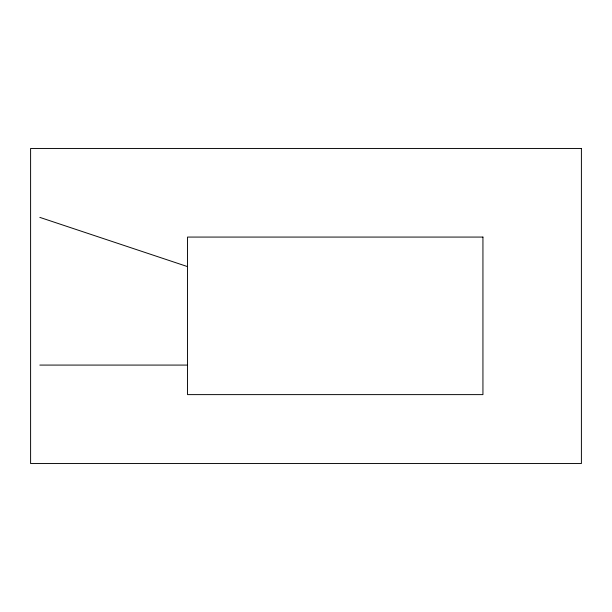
<?xml version="1.0" encoding="UTF-8"?>
<svg xmlns="http://www.w3.org/2000/svg" width="612" height="612" viewBox="0 0 612 612"><rect width="100%" height="100%" fill="white"/><g stroke="black" fill="none" stroke-linecap="round" stroke-linejoin="round"><path stroke-width="0.92" d="M39.834 365.081L187.532 365.081M39.834 217.382L187.532 266.61M581.4 148.456L30.6 148.456L30.6 463.544L581.4 463.544L581.4 148.456M482.937 237.073L187.532 237.073L187.532 394.618L482.937 394.618L482.937 237.073"/></g></svg>
